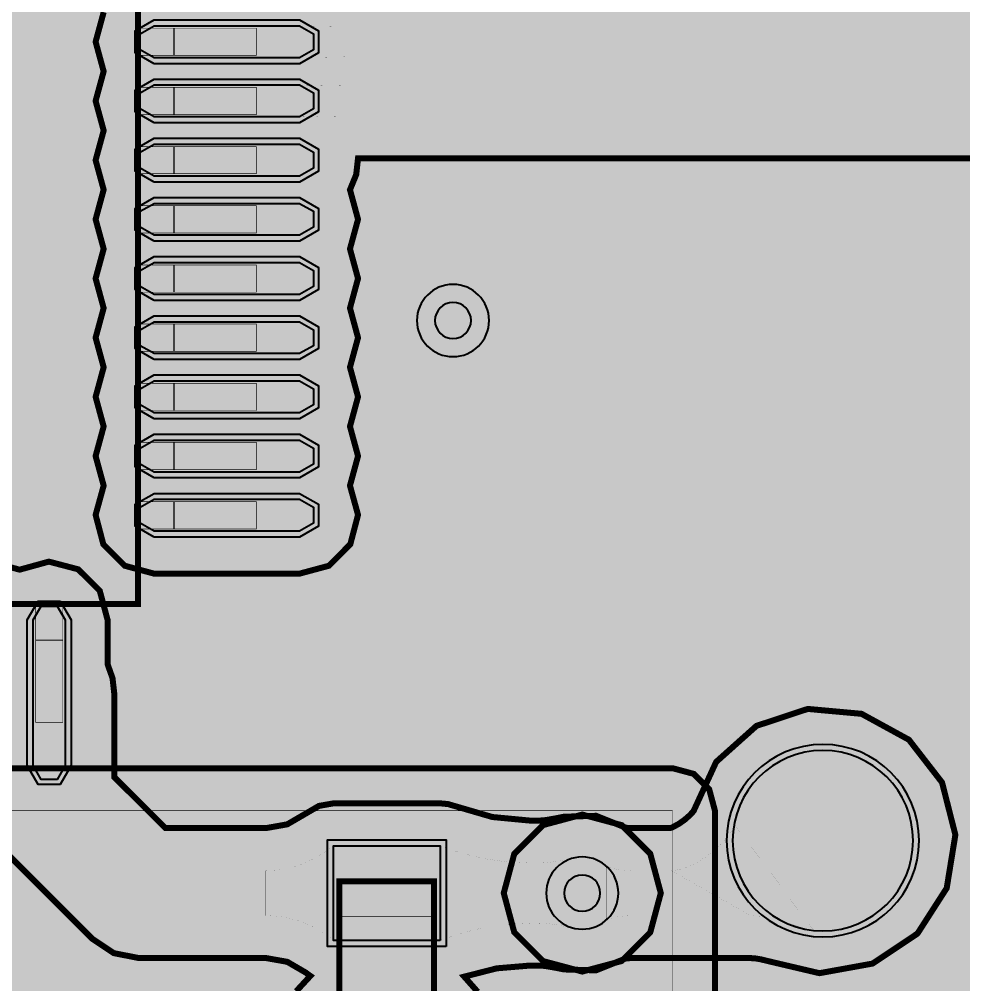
# Model space of a CAD drawing. Header units: millimetres. Extents: x 0 to 100, y -100 to 0.
# Drawn here: x 52.52 to 60.49, y -56.71 to -48.56 of the extents above; entities that cross this region are included whole.
import ezdxf

# ---------------------------------------------------------------- set-up
doc = ezdxf.new("R2010")
doc.units = ezdxf.units.MM
doc.header["$MEASUREMENT"] = 0
for name, color, linetype, true_color in [('Bottom-Layer', 7, 'Continuous', 0x0000ff), ('Component-Shape-Layer', 7, 'Continuous', 0x00cccc), ('Hole-Layer', 7, 'Continuous', 0x222222), ('Inner1', 7, 'Continuous', 0x999966), ('Inner2', 7, 'Continuous', 0x008000), ('Multi-Layer', 7, 'Continuous', 0xc0c0c0), ('Pin-Floating-Layer', 7, 'Continuous', 0xff99ff), ('Pin-Soldering-Layer', 7, 'Continuous', 0xcc9999), ('Top-Layer', 7, 'Continuous', 0xff0000), ('Top-Paste-Mask-Layer', 7, 'Continuous', 0x808080), ('Top-Silkscreen-Layer', 7, 'Continuous', 0xffcc00), ('Top-Solder-Mask-Layer', 7, 'Continuous', 0x800080)]:
    doc.layers.add(name, color=color, linetype=linetype, true_color=true_color)

msp = doc.modelspace()

# ---------------------------------------------------------------- hatches: boundary and pattern name
at = {"layer": 'Bottom-Layer'}
for points in [[(99.6419, -0.3581), (99.6419, -99.6419), (0.3581, -99.6419), (0.3581, -0.3581)], [(56.614, -55.9421), (56.7028, -56.2737), (56.9455, -56.5164), (57.2771, -56.6052), (57.6087, -56.5164), (57.8514, -56.2737), (57.9403, -55.9421), (57.8514, -55.6105), (57.6087, -55.3678), (57.2771, -55.2789), (56.9455, -55.3678), (56.7028, -55.6105)]]:
    msp.add_hatch(color=256, dxfattribs=at).paths.add_polyline_path(points)
at = {"layer": 'Inner1'}
for points in [[(99.6419, -0.3581), (99.6419, -99.6419), (0.3581, -99.6419), (0.3581, -0.3581)], [(56.614, -55.9421), (56.7028, -56.2737), (56.9455, -56.5164), (57.2771, -56.6052), (57.6087, -56.5164), (57.8514, -56.2737), (57.9403, -55.9421), (57.8514, -55.6105), (57.6087, -55.3678), (57.2771, -55.2789), (56.9455, -55.3678), (56.7028, -55.6105)]]:
    msp.add_hatch(color=256, dxfattribs=at).paths.add_polyline_path(points)
at = {"layer": 'Inner2'}
for points in [[(99.6419, -0.3581), (99.6419, -99.6419), (0.3581, -99.6419), (0.3581, -0.3581)], [(43.7249, -54.887), (41.2274, -54.887), (41.0483, -54.935), (40.9172, -55.066), (40.8692, -55.2451), (40.8692, -58.5471), (40.9172, -58.7262), (41.0483, -58.8573), (41.2274, -58.9053), (47.7432, -58.9053), (47.9372, -59.0993), (47.9372, -65.5786), (47.9285, -65.5943), (47.9127, -65.6159), (47.7784, -65.8817), (47.774, -66.1795), (47.9004, -66.4492), (48.1321, -66.6364), (48.4223, -66.7033), (48.7126, -66.6364), (48.9443, -66.4492), (49.0707, -66.1795), (49.0663, -65.8817), (48.932, -65.6159), (48.9161, -65.5943), (48.9075, -65.5786), (48.9075, -58.9053), (58.0391, -58.9053), (58.2182, -58.8573), (58.3493, -58.7262), (58.3973, -58.5471), (58.3973, -55.2451), (58.3493, -55.066), (58.2182, -54.935), (58.0391, -54.887), (45.0971, -54.887), (42.7762, -52.5661), (42.7762, -45.1921), (55.8601, -45.1921), (55.8601, -45.7587), (55.9081, -45.9377), (56.0392, -46.0688), (56.2182, -46.1168), (70.4851, -46.1168), (70.6642, -46.0688), (70.7953, -45.9377), (70.8433, -45.7587), (70.8433, -40.2591), (70.8433, -33.2512), (82.5677, -33.2512), (82.7468, -33.2032), (82.8778, -33.0721), (82.9258, -32.8931), (82.9258, -31.4453), (83.1182, -31.1452), (83.1273, -30.7889), (84.3622, -30.7889), (84.5412, -30.741), (84.6723, -30.6099), (84.7203, -30.4308), (84.7203, -27.8131), (84.6723, -27.634), (84.5412, -27.5029), (84.3622, -27.4549), (64.5161, -27.4549), (64.3371, -27.5029), (64.206, -27.634), (64.158, -27.8131), (64.158, -30.1632), (64.1174, -30.2543), (64.1035, -30.3531), (64.1035, -31.1493), (63.8389, -30.7613), (63.4463, -30.5035), (62.985, -30.4149), (62.5249, -30.5089), (62.1353, -30.7713), (61.8753, -31.1624), (61.784, -31.6231), (61.8753, -32.0838), (62.1353, -32.4748), (62.5249, -32.7372), (62.985, -32.8312), (63.4463, -32.7426), (63.8389, -32.4848), (64.1035, -32.0968), (64.1035, -39.9009), (56.2182, -39.9009), (56.0392, -39.9489), (55.9081, -40.08), (55.8601, -40.2591), (55.8601, -41.4172), (45.1892, -41.4172), (45.1892, -33.6551), (45.1412, -33.476), (45.0102, -33.3449), (44.8311, -33.2969), (40.0164, -33.2969), (40.0565, -33.2063), (40.0702, -33.1081), (40.0702, -31.4081), (40.0222, -31.229), (39.8911, -31.0979), (39.7121, -31.0499), (38.0121, -31.0499), (37.833, -31.0979), (37.7019, -31.229), (37.6539, -31.4081), (37.6539, -33.1081), (37.6677, -33.2063), (37.7078, -33.2969), (37.6968, -33.2969), (37.5178, -33.3449), (37.3867, -33.476), (37.3387, -33.6551), (37.3387, -34.1453), (37.0365, -33.8238), (36.6391, -33.6323), (36.1993, -33.5962), (35.776, -33.7204), (35.4254, -33.9883), (35.1945, -34.3643), (35.1139, -34.7981), (35.1945, -35.2319), (35.4254, -35.6078), (35.776, -35.8757), (36.1993, -36), (36.6391, -35.9639), (37.0365, -35.7723), (37.3387, -35.4508), (37.3387, -43.6193), (37.3867, -43.7983), (37.5178, -43.9294), (37.6968, -43.9774), (40.9023, -43.9774), (40.9023, -44.834), (40.9503, -45.0131), (41.0814, -45.1442), (41.2604, -45.1921), (41.8059, -45.1921), (41.8059, -52.7671), (41.8429, -52.9527), (41.948, -53.1101)], [(41.2274, -58.5471), (41.2274, -55.2451), (58.0391, -55.2451), (58.0391, -58.5471)]]:
    msp.add_hatch(color=256, dxfattribs=at).paths.add_polyline_path(points)
at = {"layer": 'Pin-Floating-Layer'}
for points in [[(53.8351, -48.8651), (53.5151, -48.8651), (53.5151, -48.6351), (53.8351, -48.6351)], [(53.8351, -48.8651), (53.5151, -48.8651), (53.5151, -48.6351), (53.8351, -48.6351)], [(53.8351, -49.3649), (53.5151, -49.3649), (53.5151, -49.1349), (53.8351, -49.1349)], [(53.8351, -49.3649), (53.5151, -49.3649), (53.5151, -49.1349), (53.8351, -49.1349)], [(53.8351, -49.8651), (53.5151, -49.8651), (53.5151, -49.6351), (53.8351, -49.6351)], [(53.8351, -49.8651), (53.5151, -49.8651), (53.5151, -49.6351), (53.8351, -49.6351)], [(53.8351, -50.3649), (53.5151, -50.3649), (53.5151, -50.1349), (53.8351, -50.1349)], [(53.8351, -50.3649), (53.5151, -50.3649), (53.5151, -50.1349), (53.8351, -50.1349)], [(53.8351, -50.8651), (53.5151, -50.8651), (53.5151, -50.6351), (53.8351, -50.6351)], [(53.8351, -50.8651), (53.5151, -50.8651), (53.5151, -50.6351), (53.8351, -50.6351)], [(53.8351, -51.3649), (53.5151, -51.3649), (53.5151, -51.1349), (53.8351, -51.1349)], [(53.8351, -51.3649), (53.5151, -51.3649), (53.5151, -51.1349), (53.8351, -51.1349)], [(53.8351, -51.8651), (53.5151, -51.8651), (53.5151, -51.6351), (53.8351, -51.6351)], [(53.8351, -51.8651), (53.5151, -51.8651), (53.5151, -51.6351), (53.8351, -51.6351)], [(53.8351, -52.3649), (53.5151, -52.3649), (53.5151, -52.1349), (53.8351, -52.1349)], [(53.8351, -52.3649), (53.5151, -52.3649), (53.5151, -52.1349), (53.8351, -52.1349)], [(53.8351, -52.8651), (53.5151, -52.8651), (53.5151, -52.6351), (53.8351, -52.6351)], [(53.8351, -52.8651), (53.5151, -52.8651), (53.5151, -52.6351), (53.8351, -52.6351)], [(52.6602, -53.81), (52.6602, -53.49), (52.8902, -53.49), (52.8902, -53.81)], [(52.6602, -53.81), (52.6602, -53.49), (52.8902, -53.49), (52.8902, -53.81)]]:
    msp.add_hatch(color=256, dxfattribs=at).paths.add_polyline_path(points)
at = {"layer": 'Pin-Soldering-Layer'}
for points in [[(54.5251, -48.8651), (53.8251, -48.8651), (53.8251, -48.6351), (54.5251, -48.6351)], [(54.5251, -48.8651), (53.8251, -48.8651), (53.8251, -48.6351), (54.5251, -48.6351)], [(54.5251, -49.3649), (53.8251, -49.3649), (53.8251, -49.1349), (54.5251, -49.1349)], [(54.5251, -49.3649), (53.8251, -49.3649), (53.8251, -49.1349), (54.5251, -49.1349)], [(54.5251, -49.8651), (53.8251, -49.8651), (53.8251, -49.6351), (54.5251, -49.6351)], [(54.5251, -49.8651), (53.8251, -49.8651), (53.8251, -49.6351), (54.5251, -49.6351)], [(54.5251, -50.3649), (53.8251, -50.3649), (53.8251, -50.1349), (54.5251, -50.1349)], [(54.5251, -50.3649), (53.8251, -50.3649), (53.8251, -50.1349), (54.5251, -50.1349)], [(54.5251, -50.8651), (53.8251, -50.8651), (53.8251, -50.6351), (54.5251, -50.6351)], [(54.5251, -50.8651), (53.8251, -50.8651), (53.8251, -50.6351), (54.5251, -50.6351)], [(54.5251, -51.3649), (53.8251, -51.3649), (53.8251, -51.1349), (54.5251, -51.1349)], [(54.5251, -51.3649), (53.8251, -51.3649), (53.8251, -51.1349), (54.5251, -51.1349)], [(54.5251, -51.8651), (53.8251, -51.8651), (53.8251, -51.6351), (54.5251, -51.6351)], [(54.5251, -51.8651), (53.8251, -51.8651), (53.8251, -51.6351), (54.5251, -51.6351)], [(54.5251, -52.3649), (53.8251, -52.3649), (53.8251, -52.1349), (54.5251, -52.1349)], [(54.5251, -52.3649), (53.8251, -52.3649), (53.8251, -52.1349), (54.5251, -52.1349)], [(54.5251, -52.8651), (53.8251, -52.8651), (53.8251, -52.6351), (54.5251, -52.6351)], [(54.5251, -52.8651), (53.8251, -52.8651), (53.8251, -52.6351), (54.5251, -52.6351)], [(52.6602, -54.5), (52.6602, -53.8), (52.8902, -53.8), (52.8902, -54.5)], [(52.6602, -54.5), (52.6602, -53.8), (52.8902, -53.8), (52.8902, -54.5)], [(56.0261, -55.8421), (56.0261, -56.1421), (55.2261, -56.1421), (55.2261, -55.8421)], [(56.0261, -55.8421), (56.0261, -56.1421), (55.2261, -56.1421), (55.2261, -55.8421)]]:
    msp.add_hatch(color=256, dxfattribs=at).paths.add_polyline_path(points)
at = {"layer": 'Top-Layer'}
for points in [[(99.6419, -0.3581), (99.6419, -99.6419), (0.3581, -99.6419), (0.3581, -0.3581)], [(33.602, -29.4412), (47.6035, -29.4412), (47.7891, -29.4043), (47.9465, -29.2991), (50.8758, -26.3698), (51.1654, -26.1262), (51.4925, -25.9359), (70.4441, -25.9359), (70.6298, -25.899), (70.7872, -25.7938), (72.3926, -24.1884), (72.4978, -24.031), (72.5347, -23.8453), (72.5347, -21.8703), (72.6256, -21.7445), (72.6846, -21.6008), (72.7435, -21.7445), (72.8344, -21.8703), (72.8344, -23.4145), (72.8258, -23.4302), (72.8099, -23.4518), (72.6773, -23.7112), (72.6686, -24.0024), (72.7855, -24.2692), (73.0056, -24.4601), (73.2862, -24.5383), (73.5733, -24.4887), (73.8114, -24.3209), (73.9546, -24.0672), (74.0978, -24.3209), (74.3359, -24.4887), (74.623, -24.5383), (74.9036, -24.4601), (75.1236, -24.2692), (75.2406, -24.0024), (75.2319, -23.7112), (75.0992, -23.4518), (75.0834, -23.4302), (75.0747, -23.4145), (75.0747, -21.8703), (75.1656, -21.7445), (75.2246, -21.6008), (75.2689, -21.7165), (75.334, -21.8219), (75.334, -46.9095), (75.3254, -46.9253), (75.3095, -46.9468), (75.1638, -47.2698), (75.2051, -47.6216), (75.4217, -47.902), (68.9148, -47.902), (68.8372, -47.8879), (68.7694, -47.8474), (68.6596, -47.7818), (68.5338, -47.759), (67.9681, -47.759), (67.8913, -47.7673), (67.8181, -47.7919), (67.7993, -47.7838), (67.78, -47.7769), (67.7745, -47.7568), (67.7727, -47.7361), (67.7727, -45.9877), (67.7734, -45.9754), (67.7753, -45.9633), (68.0068, -45.8479), (68.1003, -45.6067), (68.1003, -44.8002), (68.0207, -44.5752), (67.8175, -44.4501), (67.9912, -44.3573), (68.0896, -44.1867), (68.1062, -44.1831), (68.1231, -44.1819), (68.2456, -44.1819), (68.2613, -44.1905), (68.2829, -44.2064), (68.5487, -44.3407), (68.8465, -44.345), (69.1162, -44.2186), (69.3034, -43.987), (69.3703, -43.6967), (69.3034, -43.4065), (69.1162, -43.1748), (68.8465, -43.0484), (68.5487, -43.0528), (68.2829, -43.1871), (68.2613, -43.2029), (68.2456, -43.2116), (68.1231, -43.2116), (68.1062, -43.2104), (68.0896, -43.2067), (67.9626, -43.0112), (67.7421, -42.9353), (66.8781, -42.9353), (66.6991, -42.9833), (66.568, -43.1144), (66.52, -43.2935), (66.52, -44.1), (66.5995, -44.325), (66.8028, -44.4501), (66.5995, -44.5752), (66.52, -44.8002), (66.52, -45.6067), (66.598, -45.8298), (66.798, -45.9558), (66.8013, -45.9716), (66.8024, -45.9877), (66.8024, -47.7361), (66.7919, -47.8748), (66.7606, -48.0104), (66.7484, -48.0631), (66.7443, -48.1171), (66.7443, -48.1457), (66.7384, -48.2065), (66.721, -48.2649), (55.6468, -48.2649), (60.7952, -43.1165), (60.9003, -42.9591), (60.9373, -42.7735), (60.9373, -32.8105), (60.9403, -32.8057), (60.955, -32.7862), (60.9742, -32.7641), (61.0383, -32.7011), (61.1127, -32.6369), (61.1278, -32.6246), (61.4401, -32.3184), (61.6229, -31.9211), (61.6523, -31.4847), (61.5244, -31.0665), (61.256, -30.7212), (60.8822, -30.4941), (60.4521, -30.4149), (60.022, -30.4941), (59.6482, -30.7212), (59.3798, -31.0665), (59.2519, -31.4847), (59.2813, -31.9211), (59.4641, -32.3184), (59.7764, -32.6246), (59.7916, -32.6369), (59.8659, -32.7011), (59.93, -32.7641), (59.9492, -32.7862), (59.9639, -32.8057), (59.967, -32.8107), (59.967, -42.5725), (56.1748, -46.3648), (56.1748, -45.1056), (56.2001, -44.9653), (56.273, -44.8427), (56.5289, -44.7746), (56.7923, -44.7469), (56.8125, -44.7477), (56.8431, -44.751), (56.9289, -44.7658), (56.9967, -44.7793), (57.3468, -44.7674), (57.642, -44.5788), (57.8, -44.2661), (57.8096, -44.2535), (57.838, -44.2222), (58.0461, -44.0141), (58.165, -43.8361), (58.2068, -43.6261), (58.2068, -42.8427), (58.2073, -42.8391), (58.2353, -42.7963), (58.2751, -42.748), (58.3259, -42.6945), (58.385, -42.6369), (58.3979, -42.6242), (58.6687, -42.2663), (58.7772, -41.8309), (58.7062, -41.3877), (58.4669, -41.0081), (58.0978, -40.7528), (57.6581, -40.6629), (57.2184, -40.7529), (56.8493, -41.0082), (56.61, -41.3879), (56.539, -41.831), (56.6476, -42.2664), (56.9185, -42.6243), (56.9329, -42.6385), (56.9903, -42.6945), (57.0412, -42.748), (57.0809, -42.7963), (57.1095, -42.8406), (57.1095, -43.3989), (57.0621, -43.4463), (57.0307, -43.4746), (57.0181, -43.4842), (57.0074, -43.4865), (56.9967, -43.489), (56.9289, -43.5025), (56.8431, -43.5173), (56.8125, -43.5205), (56.7923, -43.5214), (56.5328, -43.4944), (56.2805, -43.4281), (56.3935, -43.3), (56.4343, -43.1341), (56.4343, -42.3341), (56.3863, -42.155), (56.2552, -42.0239), (56.0761, -41.9759), (55.1761, -41.9759), (54.997, -42.0239), (54.866, -42.155), (54.818, -42.3341), (54.818, -43.1341), (54.8612, -43.3047), (54.9805, -43.4341), (54.8612, -43.5635), (54.818, -43.7341), (54.818, -44.5341), (54.85, -44.6822), (54.9404, -44.8038), (55.0416, -44.9399), (55.0775, -45.1056), (55.0775, -46.6358), (55.012, -46.7013), (54.2751, -46.7013), (54.1517, -46.7154), (54.0346, -46.7568), (53.6601, -46.7568), (53.4126, -46.8234), (53.232, -47.0051), (53.1669, -47.253), (53.235, -47.5), (53.1669, -47.75), (53.2349, -48), (53.1669, -48.25), (53.235, -48.5), (53.1669, -48.75), (53.2349, -49), (53.1669, -49.25), (53.235, -49.5), (53.1669, -49.75), (53.2349, -50), (53.1669, -50.25), (53.235, -50.5), (53.1669, -50.75), (53.2349, -51), (53.1669, -51.25), (53.235, -51.5), (53.1669, -51.75), (53.2349, -52), (53.1669, -52.25), (53.235, -52.5), (53.1669, -52.747), (53.232, -52.9949), (53.4126, -53.1766), (53.6601, -53.2432), (54.8901, -53.2432), (55.1375, -53.1766), (55.3181, -52.9949), (55.3832, -52.747), (55.3151, -52.5), (55.3832, -52.25), (55.3152, -52), (55.3832, -51.75), (55.3151, -51.5), (55.3832, -51.25), (55.3152, -51), (55.3832, -50.75), (55.3151, -50.5), (55.3832, -50.25), (55.3152, -50), (55.3678, -49.8723), (55.383, -49.7351), (66.7736, -49.7351), (66.7736, -49.8255), (66.8216, -50.0046), (66.9527, -50.1357), (67.1318, -50.1836), (67.6974, -50.1836), (67.7742, -50.1753), (67.8474, -50.1507), (67.9206, -50.1753), (67.9974, -50.1836), (68.563, -50.1836), (68.6889, -50.1608), (68.7987, -50.0952), (68.8664, -50.0547), (68.944, -50.0406), (75.2055, -50.0406), (75.1637, -50.3929), (75.3095, -50.7164), (75.3254, -50.7379), (75.334, -50.7537), (75.334, -58.4732), (69.3326, -64.4746), (55.8041, -64.4746), (55.7872, -64.4734), (55.7706, -64.4697), (55.6722, -64.2991), (55.4985, -64.2064), (55.7017, -64.0813), (55.7813, -63.8562), (55.7813, -63.0497), (55.6955, -62.8173), (55.4795, -62.6961), (55.4771, -62.6825), (55.4763, -62.6687), (55.4763, -61.9772), (55.4393, -61.7915), (55.3342, -61.6341), (49.7602, -56.0602), (49.7602, -55.3578), (49.8975, -55.3427), (50.0251, -55.29), (50.2751, -55.3581), (50.5251, -55.29), (50.7751, -55.3581), (51.0251, -55.29), (51.2751, -55.3581), (51.5251, -55.29), (51.7751, -55.3581), (52.0251, -55.29), (52.1351, -55.3378), (52.2534, -55.3576), (52.3074, -55.4748), (52.3872, -55.5761), (53.1411, -56.33), (53.3191, -56.449), (53.5291, -56.4907), (54.6046, -56.4907), (54.7857, -56.5229), (54.9446, -56.6154), (54.9622, -56.6293), (54.9805, -56.6421), (54.8612, -56.7715), (54.818, -56.9421), (54.818, -57.7421), (54.866, -57.9212), (54.997, -58.0523), (55.1761, -58.1003), (56.0761, -58.1003), (56.2552, -58.0523), (56.3863, -57.9212), (56.4343, -57.7421), (56.4343, -56.9421), (56.3935, -56.7762), (56.2805, -56.6481), (56.5554, -56.5779), (56.8381, -56.5542), (56.9039, -56.5542), (56.9395, -56.5557), (56.9701, -56.5589), (57.0559, -56.5737), (57.1237, -56.5872), (57.3931, -56.595), (57.6433, -56.495), (57.659, -56.4928), (57.7012, -56.4907), (58.6869, -56.4907), (58.7372, -56.4938), (58.7839, -56.5016), (58.8356, -56.5142), (59.2798, -56.6189), (59.7288, -56.5377), (60.1082, -56.2841), (60.355, -55.9002), (60.4282, -55.4498), (60.3156, -55.0075), (60.036, -54.6469), (59.6358, -54.4277), (59.1813, -54.3863), (58.7481, -54.5296), (58.4079, -54.8339), (58.2174, -55.2485), (58.2151, -55.2518), (58.1857, -55.284), (58.142, -55.3224), (58.093, -55.3571), (58.0422, -55.3848), (58.0309, -55.3895), (58.0189, -55.3931), (58.0138, -55.3934), (57.7012, -55.3934), (57.659, -55.3913), (57.6433, -55.3892), (57.3931, -55.2892), (57.1237, -55.2969), (57.0559, -55.3104), (56.9701, -55.3252), (56.9395, -55.3285), (56.9039, -55.3299), (56.8381, -55.3299), (56.5176, -55.2995), (56.2085, -55.2093), (56.1435, -55.1903), (56.0761, -55.1839), (55.1761, -55.1839), (55.0528, -55.2058), (54.9446, -55.2688), (54.7857, -55.3613), (54.6046, -55.3934), (53.7563, -55.3934), (53.3238, -54.9609), (53.3238, -54.2499), (53.3098, -54.1265), (53.2683, -54.0095), (53.2683, -53.6349), (53.2018, -53.3875), (53.02, -53.2069), (52.7722, -53.1418), (52.5251, -53.2099), (52.2751, -53.1418), (52.0251, -53.2098), (51.7751, -53.1418), (51.5251, -53.2099), (51.4678, -53.181), (51.4072, -53.1598), (51.4296, -52.8521), (51.3104, -52.5676), (51.0753, -52.3678), (50.7752, -52.296), (50.4751, -52.3677), (50.24, -52.5675), (50.1207, -52.852), (50.1431, -53.1598), (50.0825, -53.1809), (50.0251, -53.2098), (49.7751, -53.1418), (49.5251, -53.2099), (49.2751, -53.1418), (49.0251, -53.2098), (48.7751, -53.1418), (48.5251, -53.2099), (48.2751, -53.1418), (48.0251, -53.2098), (47.7751, -53.1418), (47.5251, -53.2099), (47.2781, -53.1418), (47.0302, -53.2069), (46.8485, -53.3875), (46.7819, -53.6349), (46.7819, -54.8649), (46.8485, -55.1124), (47.0302, -55.293), (47.2781, -55.3581), (47.5251, -55.29), (47.6527, -55.3426), (47.7899, -55.3579), (47.7899, -56.9111), (47.8268, -57.0967), (47.932, -57.2541), (51.204, -60.5261), (51.204, -62.6687), (51.2029, -62.6843), (51.1999, -62.6995), (50.9963, -62.8245), (50.9166, -63.0497), (50.9166, -63.8562), (50.9961, -64.0813), (51.1994, -64.2064), (50.9961, -64.3314), (50.9166, -64.5565), (50.9166, -65.363), (51.0023, -65.5954), (51.2184, -65.7166), (51.2208, -65.7302), (51.2216, -65.744), (51.2216, -66.1468), (51.0312, -66.4739), (50.7877, -66.7635), (47.1701, -70.381), (33.983, -70.381), (29.9492, -66.3472), (29.9492, -33.094)], [(53.6601, -48.8851), (53.5431, -48.8176), (53.5431, -48.6826), (53.6601, -48.6151), (54.8901, -48.6151), (55.007, -48.6826), (55.007, -48.8176), (54.8901, -48.8851)], [(53.6601, -49.3849), (53.5431, -49.3174), (53.5431, -49.1824), (53.6601, -49.1149), (54.8901, -49.1149), (55.007, -49.1824), (55.007, -49.3174), (54.8901, -49.3849)], [(53.6601, -49.8851), (53.5431, -49.8176), (53.5431, -49.6826), (53.6601, -49.6151), (54.8901, -49.6151), (55.007, -49.6826), (55.007, -49.8176), (54.8901, -49.8851)], [(53.6601, -50.3849), (53.5431, -50.3174), (53.5431, -50.1824), (53.6601, -50.1149), (54.8901, -50.1149), (55.007, -50.1824), (55.007, -50.3174), (54.8901, -50.3849)], [(53.6601, -50.8851), (53.5431, -50.8176), (53.5431, -50.6826), (53.6601, -50.6151), (54.8901, -50.6151), (55.007, -50.6826), (55.007, -50.8176), (54.8901, -50.8851)], [(53.6601, -51.3849), (53.5431, -51.3174), (53.5431, -51.1824), (53.6601, -51.1149), (54.8901, -51.1149), (55.007, -51.1824), (55.007, -51.3174), (54.8901, -51.3849)], [(53.6601, -51.8851), (53.5431, -51.8176), (53.5431, -51.6826), (53.6601, -51.6151), (54.8901, -51.6151), (55.007, -51.6826), (55.007, -51.8176), (54.8901, -51.8851)], [(53.6601, -52.3849), (53.5431, -52.3174), (53.5431, -52.1824), (53.6601, -52.1149), (54.8901, -52.1149), (55.007, -52.1824), (55.007, -52.3174), (54.8901, -52.3849)], [(53.6601, -52.8851), (53.5431, -52.8176), (53.5431, -52.6826), (53.6601, -52.6151), (54.8901, -52.6151), (55.007, -52.6826), (55.007, -52.8176), (54.8901, -52.8851)], [(52.6402, -53.6349), (52.7077, -53.518), (52.8427, -53.518), (52.9102, -53.6349), (52.9102, -54.8649), (52.8427, -54.9818), (52.7077, -54.9818), (52.6402, -54.8649)], [(58.5471, -55.4991, 1), (60.0711, -55.4991, 1)], [(56.0761, -56.3421), (55.1761, -56.3421), (55.1761, -55.5421), (56.0761, -55.5421)]]:
    msp.add_hatch(color=256, dxfattribs=at).paths.add_polyline_path(points)
at = {"layer": 'Top-Paste-Mask-Layer'}
for points in [[(53.6601, -48.8851), (53.5431, -48.8176), (53.5431, -48.6826), (53.6601, -48.6151), (54.8901, -48.6151), (55.007, -48.6826), (55.007, -48.8176), (54.8901, -48.8851)], [(53.6601, -49.3849), (53.5431, -49.3174), (53.5431, -49.1824), (53.6601, -49.1149), (54.8901, -49.1149), (55.007, -49.1824), (55.007, -49.3174), (54.8901, -49.3849)], [(53.6601, -49.8851), (53.5431, -49.8176), (53.5431, -49.6826), (53.6601, -49.6151), (54.8901, -49.6151), (55.007, -49.6826), (55.007, -49.8176), (54.8901, -49.8851)], [(53.6601, -50.3849), (53.5431, -50.3174), (53.5431, -50.1824), (53.6601, -50.1149), (54.8901, -50.1149), (55.007, -50.1824), (55.007, -50.3174), (54.8901, -50.3849)], [(53.6601, -50.8851), (53.5431, -50.8176), (53.5431, -50.6826), (53.6601, -50.6151), (54.8901, -50.6151), (55.007, -50.6826), (55.007, -50.8176), (54.8901, -50.8851)], [(53.6601, -51.3849), (53.5431, -51.3174), (53.5431, -51.1824), (53.6601, -51.1149), (54.8901, -51.1149), (55.007, -51.1824), (55.007, -51.3174), (54.8901, -51.3849)], [(53.6601, -51.8851), (53.5431, -51.8176), (53.5431, -51.6826), (53.6601, -51.6151), (54.8901, -51.6151), (55.007, -51.6826), (55.007, -51.8176), (54.8901, -51.8851)], [(53.6601, -52.3849), (53.5431, -52.3174), (53.5431, -52.1824), (53.6601, -52.1149), (54.8901, -52.1149), (55.007, -52.1824), (55.007, -52.3174), (54.8901, -52.3849)], [(53.6601, -52.8851), (53.5431, -52.8176), (53.5431, -52.6826), (53.6601, -52.6151), (54.8901, -52.6151), (55.007, -52.6826), (55.007, -52.8176), (54.8901, -52.8851)], [(52.6402, -53.6349), (52.7077, -53.518), (52.8427, -53.518), (52.9102, -53.6349), (52.9102, -54.8649), (52.8427, -54.9818), (52.7077, -54.9818), (52.6402, -54.8649)], [(58.5471, -55.4991, 1), (60.0711, -55.4991, 1)], [(56.0761, -56.3421), (55.1761, -56.3421), (55.1761, -55.5421), (56.0761, -55.5421)]]:
    msp.add_hatch(color=256, dxfattribs=at).paths.add_polyline_path(points)
at = {"layer": 'Top-Solder-Mask-Layer'}
for points in [[(53.6601, -48.9351), (53.4998, -48.8426), (53.4998, -48.6576), (53.6601, -48.565), (54.8901, -48.565), (55.0503, -48.6576), (55.0503, -48.8426), (54.8901, -48.9351)], [(53.6601, -49.435), (53.4998, -49.3424), (53.4998, -49.1574), (53.6601, -49.0649), (54.8901, -49.0649), (55.0503, -49.1574), (55.0503, -49.3424), (54.8901, -49.435)], [(53.6601, -49.9351), (53.4998, -49.8426), (53.4998, -49.6576), (53.6601, -49.565), (54.8901, -49.565), (55.0503, -49.6576), (55.0503, -49.8426), (54.8901, -49.9351)], [(53.6601, -50.435), (53.4998, -50.3424), (53.4998, -50.1574), (53.6601, -50.0649), (54.8901, -50.0649), (55.0503, -50.1574), (55.0503, -50.3424), (54.8901, -50.435)], [(53.6601, -50.9351), (53.4998, -50.8426), (53.4998, -50.6576), (53.6601, -50.565), (54.8901, -50.565), (55.0503, -50.6576), (55.0503, -50.8426), (54.8901, -50.9351)], [(53.6601, -51.435), (53.4998, -51.3424), (53.4998, -51.1574), (53.6601, -51.0649), (54.8901, -51.0649), (55.0503, -51.1574), (55.0503, -51.3424), (54.8901, -51.435)], [(53.6601, -51.9351), (53.4998, -51.8426), (53.4998, -51.6576), (53.6601, -51.565), (54.8901, -51.565), (55.0503, -51.6576), (55.0503, -51.8426), (54.8901, -51.9351)], [(53.6601, -52.435), (53.4998, -52.3424), (53.4998, -52.1574), (53.6601, -52.0649), (54.8901, -52.0649), (55.0503, -52.1574), (55.0503, -52.3424), (54.8901, -52.435)], [(53.6601, -52.9351), (53.4998, -52.8426), (53.4998, -52.6576), (53.6601, -52.565), (54.8901, -52.565), (55.0503, -52.6576), (55.0503, -52.8426), (54.8901, -52.9351)], [(52.5902, -53.6349), (52.6827, -53.4747), (52.8677, -53.4747), (52.9602, -53.6349), (52.9602, -54.8649), (52.8677, -55.0252), (52.6827, -55.0252), (52.5902, -54.8649)], [(58.4961, -55.4991, 1), (60.1221, -55.4991, 1)], [(56.1269, -56.3929), (55.1253, -56.3929), (55.1253, -55.4913), (56.1269, -55.4913)]]:
    msp.add_hatch(color=256, dxfattribs=at).paths.add_polyline_path(points)

# ---------------------------------------------------------------- linework, layer by layer
at = {"layer": 'Bottom-Layer', "const_width": 0.0508}
msp.add_lwpolyline([(56.614, -55.9421), (56.7028, -56.2737), (56.9455, -56.5164), (57.2771, -56.6052), (57.6087, -56.5164), (57.8514, -56.2737), (57.9403, -55.9421), (57.8514, -55.6105), (57.6087, -55.3678), (57.2771, -55.2789), (56.9455, -55.3678), (56.7028, -55.6105)], close=True, dxfattribs=at)
at = {"layer": 'Component-Shape-Layer', "const_width": 0.0508}
for points in [[(53.5251, -46.5), (53.5251, -53.5), (46.5251, -53.5), (46.5251, -46.5)], [(53.5251, -46.5), (53.5251, -53.5), (46.5251, -53.5), (46.5251, -46.5)], [(56.0261, -57.4421), (55.2261, -57.4421), (55.2261, -55.8421), (56.0261, -55.8421)], [(56.0261, -57.4421), (55.2261, -57.4421), (55.2261, -55.8421), (56.0261, -55.8421)]]:
    msp.add_lwpolyline(points, close=True, dxfattribs=at)
at = {"layer": 'Hole-Layer'}
for points in [[(56.0326, -51.1051, 1), (56.3376, -51.1051, 1)], [(57.1246, -55.9421, 1), (57.4296, -55.9421, 1)]]:
    msp.add_lwpolyline(points, format="xyb", close=True, dxfattribs=at)
at = {"layer": 'Inner1', "const_width": 0.0508}
msp.add_lwpolyline([(56.614, -55.9421), (56.7028, -56.2737), (56.9455, -56.5164), (57.2771, -56.6052), (57.6087, -56.5164), (57.8514, -56.2737), (57.9403, -55.9421), (57.8514, -55.6105), (57.6087, -55.3678), (57.2771, -55.2789), (56.9455, -55.3678), (56.7028, -55.6105)], close=True, dxfattribs=at)
at = {"layer": 'Inner2', "const_width": 0.0508}
msp.add_lwpolyline([(48.9075, -65.5786), (48.9075, -58.9053), (58.0391, -58.9053), (58.2182, -58.8573), (58.3493, -58.7262), (58.3973, -58.5471), (58.3973, -55.2451), (58.3493, -55.066), (58.2182, -54.935), (58.0391, -54.887), (45.0971, -54.887), (42.7762, -52.5661), (42.7762, -45.1921), (55.8601, -45.1921), (55.8601, -45.7587), (55.9081, -45.9377), (56.0392, -46.0688), (56.2182, -46.1168), (70.4851, -46.1168)], dxfattribs=at)
at = {"layer": 'Inner2', "const_width": 0.00508}
msp.add_lwpolyline([(41.2274, -58.5471), (41.2274, -55.2451), (58.0391, -55.2451), (58.0391, -58.5471)], close=True, dxfattribs=at)
at = {"layer": 'Multi-Layer'}
for points in [[(55.8801, -51.1051, 1), (56.4901, -51.1051, 1)], [(56.9721, -55.9421, 1), (57.5821, -55.9421, 1)]]:
    msp.add_lwpolyline(points, format="xyb", close=True, dxfattribs=at)
at = {"layer": 'Pin-Floating-Layer', "const_width": 0.00508}
for points in [[(53.8351, -48.8651), (53.5151, -48.8651), (53.5151, -48.6351), (53.8351, -48.6351)], [(53.8351, -48.8651), (53.5151, -48.8651), (53.5151, -48.6351), (53.8351, -48.6351)], [(53.8351, -49.3649), (53.5151, -49.3649), (53.5151, -49.1349), (53.8351, -49.1349)], [(53.8351, -49.3649), (53.5151, -49.3649), (53.5151, -49.1349), (53.8351, -49.1349)], [(53.8351, -49.8651), (53.5151, -49.8651), (53.5151, -49.6351), (53.8351, -49.6351)], [(53.8351, -49.8651), (53.5151, -49.8651), (53.5151, -49.6351), (53.8351, -49.6351)], [(53.8351, -50.3649), (53.5151, -50.3649), (53.5151, -50.1349), (53.8351, -50.1349)], [(53.8351, -50.3649), (53.5151, -50.3649), (53.5151, -50.1349), (53.8351, -50.1349)], [(53.8351, -50.8651), (53.5151, -50.8651), (53.5151, -50.6351), (53.8351, -50.6351)], [(53.8351, -50.8651), (53.5151, -50.8651), (53.5151, -50.6351), (53.8351, -50.6351)], [(53.8351, -51.3649), (53.5151, -51.3649), (53.5151, -51.1349), (53.8351, -51.1349)], [(53.8351, -51.3649), (53.5151, -51.3649), (53.5151, -51.1349), (53.8351, -51.1349)], [(53.8351, -51.8651), (53.5151, -51.8651), (53.5151, -51.6351), (53.8351, -51.6351)], [(53.8351, -51.8651), (53.5151, -51.8651), (53.5151, -51.6351), (53.8351, -51.6351)], [(53.8351, -52.3649), (53.5151, -52.3649), (53.5151, -52.1349), (53.8351, -52.1349)], [(53.8351, -52.3649), (53.5151, -52.3649), (53.5151, -52.1349), (53.8351, -52.1349)], [(53.8351, -52.8651), (53.5151, -52.8651), (53.5151, -52.6351), (53.8351, -52.6351)], [(53.8351, -52.8651), (53.5151, -52.8651), (53.5151, -52.6351), (53.8351, -52.6351)], [(52.6602, -53.81), (52.6602, -53.49), (52.8902, -53.49), (52.8902, -53.81)], [(52.6602, -53.81), (52.6602, -53.49), (52.8902, -53.49), (52.8902, -53.81)]]:
    msp.add_lwpolyline(points, close=True, dxfattribs=at)
at = {"layer": 'Pin-Soldering-Layer', "const_width": 0.00508}
for points in [[(54.5251, -48.8651), (53.8251, -48.8651), (53.8251, -48.6351), (54.5251, -48.6351)], [(54.5251, -48.8651), (53.8251, -48.8651), (53.8251, -48.6351), (54.5251, -48.6351)], [(54.5251, -49.3649), (53.8251, -49.3649), (53.8251, -49.1349), (54.5251, -49.1349)], [(54.5251, -49.3649), (53.8251, -49.3649), (53.8251, -49.1349), (54.5251, -49.1349)], [(54.5251, -49.8651), (53.8251, -49.8651), (53.8251, -49.6351), (54.5251, -49.6351)], [(54.5251, -49.8651), (53.8251, -49.8651), (53.8251, -49.6351), (54.5251, -49.6351)], [(54.5251, -50.3649), (53.8251, -50.3649), (53.8251, -50.1349), (54.5251, -50.1349)], [(54.5251, -50.3649), (53.8251, -50.3649), (53.8251, -50.1349), (54.5251, -50.1349)], [(54.5251, -50.8651), (53.8251, -50.8651), (53.8251, -50.6351), (54.5251, -50.6351)], [(54.5251, -50.8651), (53.8251, -50.8651), (53.8251, -50.6351), (54.5251, -50.6351)], [(54.5251, -51.3649), (53.8251, -51.3649), (53.8251, -51.1349), (54.5251, -51.1349)], [(54.5251, -51.3649), (53.8251, -51.3649), (53.8251, -51.1349), (54.5251, -51.1349)], [(54.5251, -51.8651), (53.8251, -51.8651), (53.8251, -51.6351), (54.5251, -51.6351)], [(54.5251, -51.8651), (53.8251, -51.8651), (53.8251, -51.6351), (54.5251, -51.6351)], [(54.5251, -52.3649), (53.8251, -52.3649), (53.8251, -52.1349), (54.5251, -52.1349)], [(54.5251, -52.3649), (53.8251, -52.3649), (53.8251, -52.1349), (54.5251, -52.1349)], [(54.5251, -52.8651), (53.8251, -52.8651), (53.8251, -52.6351), (54.5251, -52.6351)], [(54.5251, -52.8651), (53.8251, -52.8651), (53.8251, -52.6351), (54.5251, -52.6351)], [(52.6602, -54.5), (52.6602, -53.8), (52.8902, -53.8), (52.8902, -54.5)], [(52.6602, -54.5), (52.6602, -53.8), (52.8902, -53.8), (52.8902, -54.5)], [(56.0261, -55.8421), (56.0261, -56.1421), (55.2261, -56.1421), (55.2261, -55.8421)], [(56.0261, -55.8421), (56.0261, -56.1421), (55.2261, -56.1421), (55.2261, -55.8421)]]:
    msp.add_lwpolyline(points, close=True, dxfattribs=at)
at = {"layer": 'Top-Layer'}
for points, const_width in [([(53.235, -48.5), (53.1669, -48.75), (53.2349, -49), (53.1669, -49.25), (53.235, -49.5), (53.1669, -49.75), (53.2349, -50), (53.1669, -50.25), (53.235, -50.5), (53.1669, -50.75), (53.2349, -51), (53.1669, -51.25), (53.235, -51.5), (53.1669, -51.75), (53.2349, -52), (53.1669, -52.25), (53.235, -52.5), (53.1669, -52.747), (53.232, -52.9949), (53.4126, -53.1766), (53.6601, -53.2432), (54.8901, -53.2432), (55.1375, -53.1766), (55.3181, -52.9949), (55.3832, -52.747), (55.3151, -52.5), (55.3832, -52.25), (55.3152, -52), (55.3832, -51.75), (55.3151, -51.5), (55.3832, -51.25), (55.3152, -51), (55.3832, -50.75), (55.3151, -50.5), (55.3832, -50.25), (55.3152, -50), (55.3678, -49.8723), (55.383, -49.7351), (66.7736, -49.7351)], 0.0508), ([(54.2751, -48.7501), (66.9472, -48.7501)], 0.254), ([(54.2751, -49.2499), (67.157, -49.2499)], 0.254), ([(56.3935, -56.7762), (56.2805, -56.6481), (56.5554, -56.5779), (56.8381, -56.5542), (56.9039, -56.5542), (56.9395, -56.5557), (56.9701, -56.5589), (57.0559, -56.5737), (57.1237, -56.5872), (57.3931, -56.595), (57.6433, -56.495), (57.659, -56.4928), (57.7012, -56.4907), (58.6869, -56.4907), (58.7372, -56.4938), (58.7839, -56.5016), (58.8356, -56.5142), (59.2798, -56.6189), (59.7288, -56.5377), (60.1082, -56.2841), (60.355, -55.9002), (60.4282, -55.4498), (60.3156, -55.0075), (60.036, -54.6469), (59.6358, -54.4277), (59.1813, -54.3863), (58.7481, -54.5296), (58.4079, -54.8339), (58.2174, -55.2485), (58.2151, -55.2518), (58.1857, -55.284), (58.142, -55.3224), (58.093, -55.3571), (58.0422, -55.3848), (58.0309, -55.3895), (58.0189, -55.3931), (58.0138, -55.3934), (57.7012, -55.3934), (57.659, -55.3913), (57.6433, -55.3892), (57.3931, -55.2892), (57.1237, -55.2969), (57.0559, -55.3104), (56.9701, -55.3252), (56.9395, -55.3285), (56.9039, -55.3299), (56.8381, -55.3299), (56.5176, -55.2995), (56.2085, -55.2093), (56.1435, -55.1903), (56.0761, -55.1839), (55.1761, -55.1839), (55.0528, -55.2058), (54.9446, -55.2688), (54.7857, -55.3613), (54.6046, -55.3934), (53.7563, -55.3934), (53.3238, -54.9609), (53.3238, -54.2499), (53.3098, -54.1265), (53.2683, -54.0095), (53.2683, -53.6349), (53.2018, -53.3875), (53.02, -53.2069), (52.7722, -53.1418), (52.5251, -53.2099), (52.2751, -53.1418)], 0.0508), ([(52.7752, -55.1882), (52.7752, -54.2499)], 0.381), ([(53.5291, -55.9421), (52.7752, -55.1882)], 0.381), ([(58.8661, -55.9421), (59.3091, -55.4991)], 0.381), ([(52.3872, -55.5761), (53.1411, -56.33), (53.3191, -56.449), (53.5291, -56.4907), (54.6046, -56.4907), (54.7857, -56.5229), (54.9446, -56.6154), (54.9622, -56.6293), (54.9805, -56.6421), (54.8612, -56.7715)], 0.0508), ([(55.6261, -55.9421), (57.2771, -55.9421)], 0.508), ([(55.6261, -55.9421), (53.5291, -55.9421)], 0.381), ([(57.2771, -55.9421), (58.8661, -55.9421)], 0.381)]:
    msp.add_lwpolyline(points, dxfattribs=dict(at, const_width=const_width))
for points in [[(53.6601, -48.8851), (53.5431, -48.8176), (53.5431, -48.6826), (53.6601, -48.6151), (54.8901, -48.6151), (55.007, -48.6826), (55.007, -48.8176), (54.8901, -48.8851)], [(53.6601, -49.3849), (53.5431, -49.3174), (53.5431, -49.1824), (53.6601, -49.1149), (54.8901, -49.1149), (55.007, -49.1824), (55.007, -49.3174), (54.8901, -49.3849)], [(53.6601, -49.8851), (53.5431, -49.8176), (53.5431, -49.6826), (53.6601, -49.6151), (54.8901, -49.6151), (55.007, -49.6826), (55.007, -49.8176), (54.8901, -49.8851)], [(53.6601, -50.3849), (53.5431, -50.3174), (53.5431, -50.1824), (53.6601, -50.1149), (54.8901, -50.1149), (55.007, -50.1824), (55.007, -50.3174), (54.8901, -50.3849)], [(53.6601, -50.8851), (53.5431, -50.8176), (53.5431, -50.6826), (53.6601, -50.6151), (54.8901, -50.6151), (55.007, -50.6826), (55.007, -50.8176), (54.8901, -50.8851)], [(53.6601, -51.3849), (53.5431, -51.3174), (53.5431, -51.1824), (53.6601, -51.1149), (54.8901, -51.1149), (55.007, -51.1824), (55.007, -51.3174), (54.8901, -51.3849)], [(53.6601, -51.8851), (53.5431, -51.8176), (53.5431, -51.6826), (53.6601, -51.6151), (54.8901, -51.6151), (55.007, -51.6826), (55.007, -51.8176), (54.8901, -51.8851)], [(53.6601, -52.3849), (53.5431, -52.3174), (53.5431, -52.1824), (53.6601, -52.1149), (54.8901, -52.1149), (55.007, -52.1824), (55.007, -52.3174), (54.8901, -52.3849)], [(53.6601, -52.8851), (53.5431, -52.8176), (53.5431, -52.6826), (53.6601, -52.6151), (54.8901, -52.6151), (55.007, -52.6826), (55.007, -52.8176), (54.8901, -52.8851)], [(52.6402, -53.6349), (52.7077, -53.518), (52.8427, -53.518), (52.9102, -53.6349), (52.9102, -54.8649), (52.8427, -54.9818), (52.7077, -54.9818), (52.6402, -54.8649)], [(56.0761, -56.3421), (55.1761, -56.3421), (55.1761, -55.5421), (56.0761, -55.5421)]]:
    msp.add_lwpolyline(points, close=True, dxfattribs=at)
at = {"layer": 'Top-Layer', "const_width": 0.000254}
for points in [[(55.2711, -48.6231), (55.2711, -48.8771), (55.052, -48.8811), (54.8901, -48.8851), (54.8901, -48.6151), (55.052, -48.6191)], [(55.2711, -49.1229), (55.2711, -49.3769), (55.052, -49.3809), (54.8901, -49.3849), (54.8901, -49.1149), (55.052, -49.1189)], [(58.6978, -56.1326), (58.0268, -55.7516), (58.0677, -55.7486), (58.11, -55.74), (58.1532, -55.7265), (58.1968, -55.7085), (58.2829, -55.6615), (58.3644, -55.6038), (58.437, -55.54), (58.4966, -55.4747), (58.539, -55.4126), (58.5526, -55.3842), (58.5602, -55.3583), (59.2312, -56.2571), (59.1858, -56.2486), (59.1319, -56.2329), (59.0037, -56.1907), (58.9316, -56.169), (58.8559, -56.1505), (58.7776, -56.1375)], [(56.9111, -56.1961), (56.9111, -55.6881), (56.9658, -55.6859), (57.0197, -55.6801), (57.1213, -55.6626), (57.2093, -55.6451), (57.2771, -55.6371), (57.2771, -56.2471), (57.2093, -56.2391), (57.1213, -56.2216), (57.0197, -56.2041), (56.9658, -56.1983)], [(57.6924, -55.7516), (57.6924, -56.1326), (57.6262, -56.1359), (57.5618, -56.1445), (57.5094, -56.1568), (57.4789, -56.1708), (57.4789, -55.7133), (57.5094, -55.7274), (57.5618, -55.7396), (57.6262, -55.7483)]]:
    msp.add_lwpolyline(points, close=True, dxfattribs=at)
at = {"layer": 'Top-Layer'}
msp.add_lwpolyline([(58.5471, -55.4991, 1), (60.0711, -55.4991, 1)], format="xyb", close=True, dxfattribs=at)
at = {"layer": 'Top-Layer', "const_width": 0.000254}
for points in [[(54.6046, -56.1326), (54.6046, -55.7516, 0.178), (55.1761, -55.5421), (55.1761, -56.3421, 0.178)], [(56.8381, -55.6881), (56.8381, -56.1961, 0.095), (56.0761, -56.3421), (56.0761, -55.5421, 0.095)]]:
    msp.add_lwpolyline(points, format="xyb", close=True, dxfattribs=at)
at = {"layer": 'Top-Paste-Mask-Layer'}
for points in [[(53.6601, -48.8851), (53.5431, -48.8176), (53.5431, -48.6826), (53.6601, -48.6151), (54.8901, -48.6151), (55.007, -48.6826), (55.007, -48.8176), (54.8901, -48.8851)], [(53.6601, -49.3849), (53.5431, -49.3174), (53.5431, -49.1824), (53.6601, -49.1149), (54.8901, -49.1149), (55.007, -49.1824), (55.007, -49.3174), (54.8901, -49.3849)], [(53.6601, -49.8851), (53.5431, -49.8176), (53.5431, -49.6826), (53.6601, -49.6151), (54.8901, -49.6151), (55.007, -49.6826), (55.007, -49.8176), (54.8901, -49.8851)], [(53.6601, -50.3849), (53.5431, -50.3174), (53.5431, -50.1824), (53.6601, -50.1149), (54.8901, -50.1149), (55.007, -50.1824), (55.007, -50.3174), (54.8901, -50.3849)], [(53.6601, -50.8851), (53.5431, -50.8176), (53.5431, -50.6826), (53.6601, -50.6151), (54.8901, -50.6151), (55.007, -50.6826), (55.007, -50.8176), (54.8901, -50.8851)], [(53.6601, -51.3849), (53.5431, -51.3174), (53.5431, -51.1824), (53.6601, -51.1149), (54.8901, -51.1149), (55.007, -51.1824), (55.007, -51.3174), (54.8901, -51.3849)], [(53.6601, -51.8851), (53.5431, -51.8176), (53.5431, -51.6826), (53.6601, -51.6151), (54.8901, -51.6151), (55.007, -51.6826), (55.007, -51.8176), (54.8901, -51.8851)], [(53.6601, -52.3849), (53.5431, -52.3174), (53.5431, -52.1824), (53.6601, -52.1149), (54.8901, -52.1149), (55.007, -52.1824), (55.007, -52.3174), (54.8901, -52.3849)], [(53.6601, -52.8851), (53.5431, -52.8176), (53.5431, -52.6826), (53.6601, -52.6151), (54.8901, -52.6151), (55.007, -52.6826), (55.007, -52.8176), (54.8901, -52.8851)], [(52.6402, -53.6349), (52.7077, -53.518), (52.8427, -53.518), (52.9102, -53.6349), (52.9102, -54.8649), (52.8427, -54.9818), (52.7077, -54.9818), (52.6402, -54.8649)], [(56.0761, -56.3421), (55.1761, -56.3421), (55.1761, -55.5421), (56.0761, -55.5421)]]:
    msp.add_lwpolyline(points, close=True, dxfattribs=at)
msp.add_lwpolyline([(58.5471, -55.4991, 1), (60.0711, -55.4991, 1)], format="xyb", close=True, dxfattribs=at)
at = {"layer": 'Top-Silkscreen-Layer'}
for points, const_width in [([(53.3652, -47.1044), (53.3652, -53.302)], 0.2), ([(53.3652, -47.1044), (53.3652, -53.302)], 0.2), ([(53.3652, -53.302), (46.7104, -53.302)], 0.2), ([(53.3652, -53.302), (46.7104, -53.302)], 0.2), ([(55.2263, -55.2521), (56.0264, -55.2521)], 0.254), ([(55.2263, -55.2521), (56.0264, -55.2521)], 0.254), ([(54.9165, -56.3618), (54.9165, -55.5619)], 0.254), ([(54.9165, -56.3618), (54.9165, -55.5619)], 0.254), ([(56.3361, -56.3618), (56.3361, -55.5619)], 0.254), ([(56.3361, -56.3618), (56.3361, -55.5619)], 0.254)]:
    msp.add_lwpolyline(points, dxfattribs=dict(at, const_width=const_width))
at = {"layer": 'Top-Silkscreen-Layer', "const_width": 0.254}
for points in [[(54.9165, -55.5619, -0.414), (55.2263, -55.2521)], [(54.9165, -55.5619, -0.414), (55.2263, -55.2521)], [(56.0263, -55.2521, -0.414), (56.3361, -55.5619)], [(56.0263, -55.2521, -0.414), (56.3361, -55.5619)]]:
    msp.add_lwpolyline(points, format="xyb", dxfattribs=at)
at = {"layer": 'Top-Solder-Mask-Layer'}
for points in [[(53.6601, -48.9351), (53.4998, -48.8426), (53.4998, -48.6576), (53.6601, -48.565), (54.8901, -48.565), (55.0503, -48.6576), (55.0503, -48.8426), (54.8901, -48.9351)], [(53.6601, -49.435), (53.4998, -49.3424), (53.4998, -49.1574), (53.6601, -49.0649), (54.8901, -49.0649), (55.0503, -49.1574), (55.0503, -49.3424), (54.8901, -49.435)], [(53.6601, -49.9351), (53.4998, -49.8426), (53.4998, -49.6576), (53.6601, -49.565), (54.8901, -49.565), (55.0503, -49.6576), (55.0503, -49.8426), (54.8901, -49.9351)], [(53.6601, -50.435), (53.4998, -50.3424), (53.4998, -50.1574), (53.6601, -50.0649), (54.8901, -50.0649), (55.0503, -50.1574), (55.0503, -50.3424), (54.8901, -50.435)], [(53.6601, -50.9351), (53.4998, -50.8426), (53.4998, -50.6576), (53.6601, -50.565), (54.8901, -50.565), (55.0503, -50.6576), (55.0503, -50.8426), (54.8901, -50.9351)], [(53.6601, -51.435), (53.4998, -51.3424), (53.4998, -51.1574), (53.6601, -51.0649), (54.8901, -51.0649), (55.0503, -51.1574), (55.0503, -51.3424), (54.8901, -51.435)], [(53.6601, -51.9351), (53.4998, -51.8426), (53.4998, -51.6576), (53.6601, -51.565), (54.8901, -51.565), (55.0503, -51.6576), (55.0503, -51.8426), (54.8901, -51.9351)], [(53.6601, -52.435), (53.4998, -52.3424), (53.4998, -52.1574), (53.6601, -52.0649), (54.8901, -52.0649), (55.0503, -52.1574), (55.0503, -52.3424), (54.8901, -52.435)], [(53.6601, -52.9351), (53.4998, -52.8426), (53.4998, -52.6576), (53.6601, -52.565), (54.8901, -52.565), (55.0503, -52.6576), (55.0503, -52.8426), (54.8901, -52.9351)], [(52.5902, -53.6349), (52.6827, -53.4747), (52.8677, -53.4747), (52.9602, -53.6349), (52.9602, -54.8649), (52.8677, -55.0252), (52.6827, -55.0252), (52.5902, -54.8649)], [(56.1269, -56.3929), (55.1253, -56.3929), (55.1253, -55.4913), (56.1269, -55.4913)]]:
    msp.add_lwpolyline(points, close=True, dxfattribs=at)
msp.add_lwpolyline([(58.4961, -55.4991, 1), (60.1221, -55.4991, 1)], format="xyb", close=True, dxfattribs=at)

doc.saveas('drawing.dxf')
